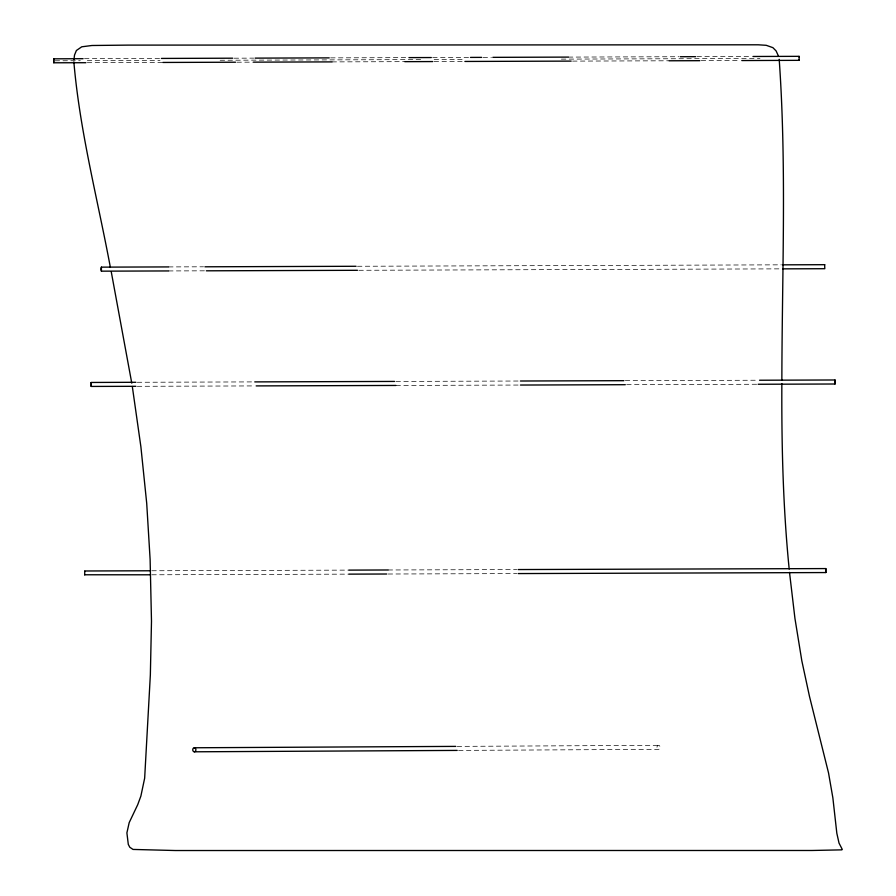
<?xml version="1.0" encoding="UTF-8"?>
<svg xmlns="http://www.w3.org/2000/svg" width="896" height="896" viewBox="0 0 896 896"><rect width="100%" height="100%" fill="white"/><g stroke="black" fill="none" stroke-linecap="round" stroke-linejoin="round"><path stroke-width="0.67" stroke-dasharray="4.48 3.36" d="M457.184 746.379L658.538 745.315M458.595 750.4L658.549 749.336A2.016 1.579 89.7 0 0 659.904 746.323A2.016 1.579 89.7 0 0 657.171 746.323A2.016 1.579 89.7 0 0 658.549 749.336M84.504 58.688L160.014 58.442M234.136 58.195L253.714 58.128M330.624 57.87L407.546 57.624M432.712 57.534L469.078 57.422M483.067 57.378L491.456 57.344M568.366 57.098L678.843 56.728M697.032 56.672L751.565 56.493M55.138 60.794L80.315 60.715M87.304 60.693L160.026 60.446M220.158 60.256L421.534 59.584M434.123 59.55L463.49 59.45M561.378 59.125L759.965 58.475M87.304 62.698L162.826 62.451M236.947 62.205L253.725 62.149M332.035 61.891L404.757 61.656M434.134 61.555L463.501 61.466M572.578 61.107L669.077 60.782M701.232 60.682L740.398 60.547M168.56 266.918L203.538 266.795M357.459 266.269L781.413 264.835M168.571 270.939L204.949 270.816M358.87 270.29L781.435 268.856M137.301 382.278L254.755 381.898M395.976 381.427L519.03 381.024M625.296 380.666L758.128 380.229M137.312 386.31L254.766 385.918M395.998 385.448L519.042 385.045M626.707 384.686L756.739 384.261M151.805 570.763L348.981 570.114M388.125 569.979L516.779 569.554M151.827 574.795L348.992 574.134M388.147 574.011L516.79 573.586"/><path stroke-width="1.34" d="M799.109 57.03L799.12 56.358L799.131 60.334L741.787 60.547M73.864 61.88C79.766 131.286 97.642 199.08 110.376 267.422M781.85 383.656C781.558 445.525 783.026 507.472 789.186 569.072M781.861 380.352C782.04 273.403 786.722 166.062 779.195 59.326M53.726 58.811L53.749 62.731L53.738 58.834L83.104 58.688M799.131 60.278L799.131 59.55M53.749 62.787L85.915 62.709M73.931 59.786L74.536 55.003L76.384 50.512L81.749 46.805L91.963 45.494L127.938 45.114L758.206 44.8L766.214 45.304L772.878 47.645L776.093 50.904L778.243 55.597M91.146 382.458L135.901 382.29M84.806 574.773L150.427 574.795M91.202 386.411L91.213 382.558L91.157 386.434L135.923 386.31M825.776 568.557L825.787 572.544L825.854 568.579L518.179 569.554M168.56 266.918L101.394 267.142L100.923 269.158L101.416 271.163L168.571 270.939M824.656 264.768L824.802 268.71L782.824 268.856M101.416 271.163L101.394 267.142M194.32 747.768L455.795 746.39M194.32 751.8A2.016 1.579 89.7 0 0 195.675 748.776A2.016 1.579 89.7 0 0 192.954 748.776A2.016 1.579 89.7 0 0 194.32 751.8L457.195 750.411M161.414 58.43L232.736 58.195M255.114 58.128L329.235 57.882M408.946 57.613L431.323 57.546M470.478 57.411L481.667 57.378M492.856 57.344L568.366 57.098M680.243 56.728L695.632 56.672M752.965 56.482L799.12 56.336M162.826 62.451L235.547 62.216M253.725 62.149L332.035 61.891M404.757 61.656L432.734 61.566M464.89 61.454L571.178 61.107M669.077 60.782L699.843 60.682M204.938 266.795L356.059 266.28M782.813 264.835L824.79 264.69M206.349 270.816L357.47 270.301M254.755 381.898L394.576 381.427M520.419 381.013L623.896 380.677M759.528 380.229L835.027 379.982L835.027 383.981M256.166 385.907L395.998 385.448M520.442 385.045L625.307 384.698M758.139 384.261L835.038 384.003L835.061 380.027M84.694 570.987L150.416 570.774M348.981 570.114L388.125 569.979M348.992 574.134L386.747 574.011M518.19 573.574L825.821 572.555M84.661 574.963L84.784 571.166M111.283 271.947L131.779 383.174M132.317 386.523L140.885 446.734L146.709 503.306L150.114 559.418L151.491 621.23L150.349 674.957L144.659 778.165L140.885 796.074L137.704 804.72L129.192 822.618L126.896 832.888L128.296 844.39L129.819 847.28L133.011 849.43L175.482 850.528L811.989 850.483L841.848 849.856L842.274 849.408L839.037 843.136L836.83 833.269L832.866 797.854L828.531 772.923L809.469 696.349L801.83 660.845L794.942 618.419L789.51 572.376"/></g></svg>
